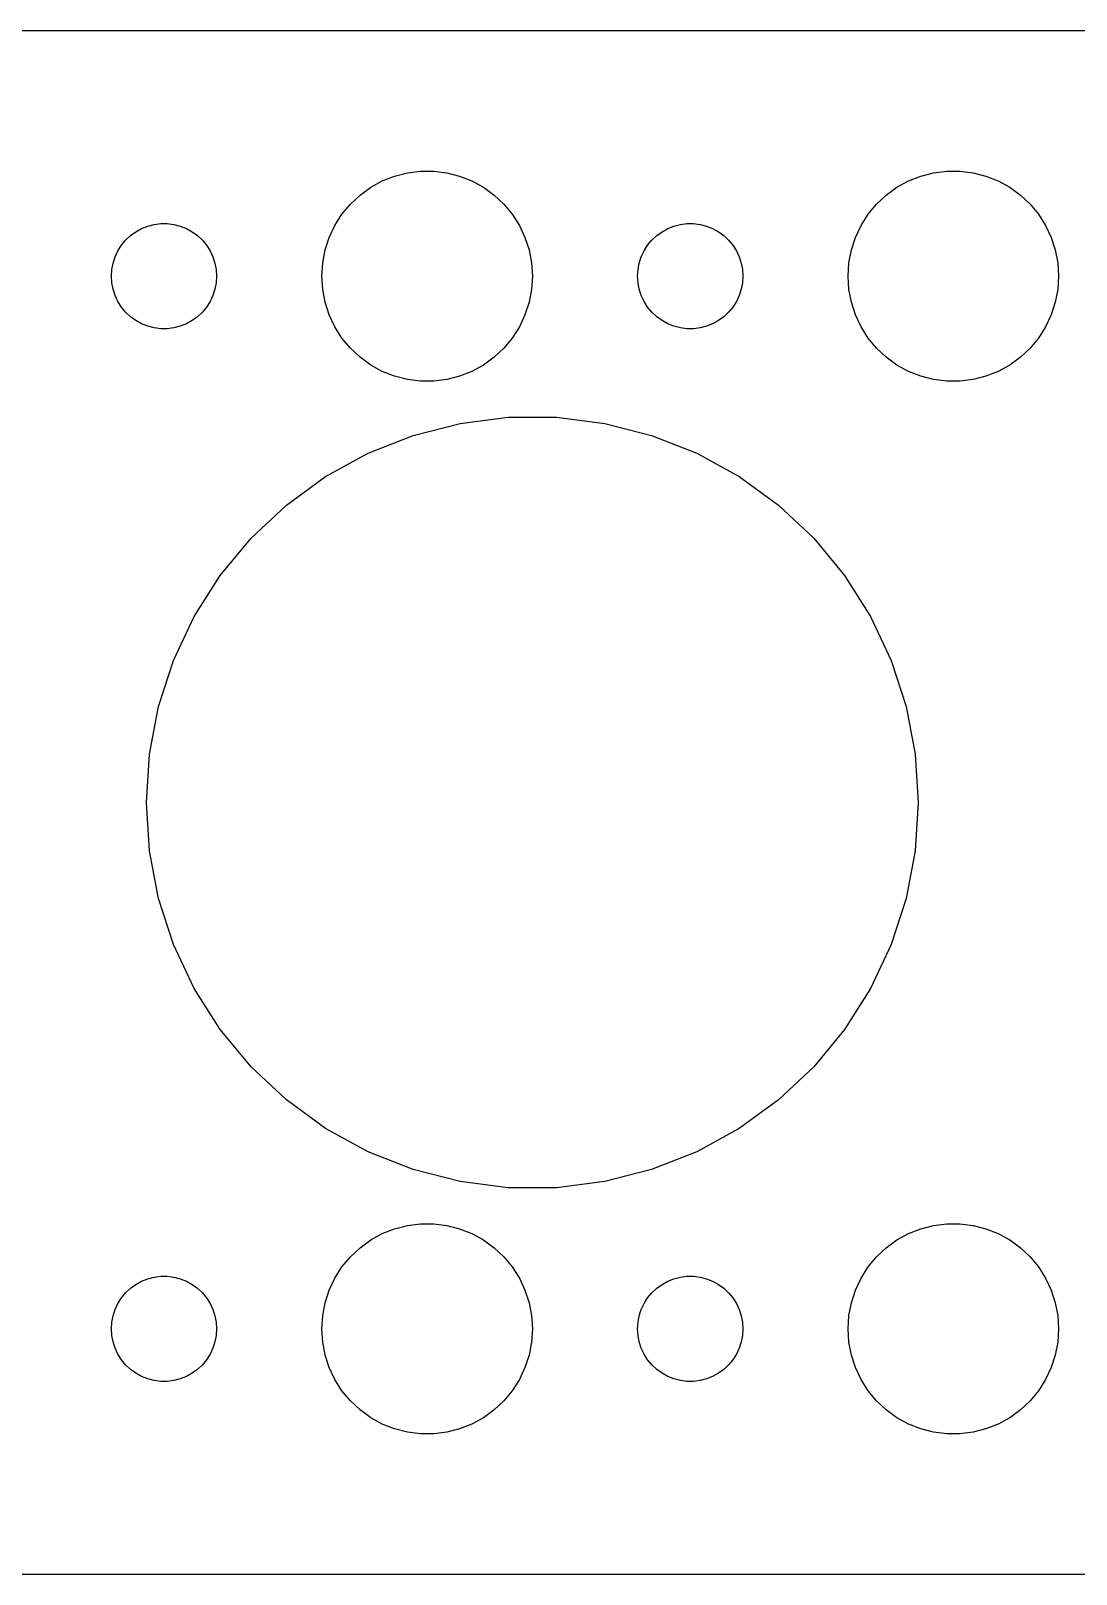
# Model space of a CAD drawing. Header units: metres. Extents: x -82 to 82, y 32 to 76.
# Drawn here: x -41.3 to -11.5, y 32.01 to 75.99 of the extents above; entities that cross this region are included whole.
import ezdxf

# ---------------------------------------------------------------- set-up
doc = ezdxf.new("R2010")
doc.units = ezdxf.units.M

msp = doc.modelspace()

# ---------------------------------------------------------------- linework, layer by layer
for p, q in [((77.3139, 75.9901), (-77.3139, 75.9901)), ((-31.6075, 71.533), (-31.2773, 71.7145)), ((-31.2773, 71.7145), (-30.927, 71.8532)), ((-30.927, 71.8532), (-30.5621, 71.9469)), ((-30.5621, 71.9469), (-30.1884, 71.9941)), ((-30.1884, 71.9941), (-29.8116, 71.9941)), ((-29.8116, 71.9941), (-29.4379, 71.9469)), ((-29.4379, 71.9469), (-29.0729, 71.8532)), ((-29.0729, 71.8532), (-28.7227, 71.7145)), ((-28.7227, 71.7145), (-28.3925, 71.533)), ((-16.6075, 71.533), (-16.2773, 71.7145)), ((-16.2773, 71.7145), (-15.927, 71.8532)), ((-15.927, 71.8532), (-15.5621, 71.9469)), ((-15.5621, 71.9469), (-15.1884, 71.9941)), ((-15.1884, 71.9941), (-14.8116, 71.9941)), ((-14.8116, 71.9941), (-14.4379, 71.9469)), ((-14.4379, 71.9469), (-14.0729, 71.8532)), ((-14.0729, 71.8532), (-13.7227, 71.7145)), ((-13.7227, 71.7145), (-13.3925, 71.533)), ((-32.1869, 71.0536), (-31.9123, 71.3115)), ((-31.9123, 71.3115), (-31.6075, 71.533)), ((-28.3925, 71.533), (-28.0877, 71.3115)), ((-28.0877, 71.3115), (-27.8131, 71.0536)), ((-17.1869, 71.0536), (-16.9123, 71.3115)), ((-16.9123, 71.3115), (-16.6075, 71.533)), ((-13.3925, 71.533), (-13.0877, 71.3115)), ((-13.0877, 71.3115), (-12.8131, 71.0536)), ((-32.427, 70.7634), (-32.1869, 71.0536)), ((-27.8131, 71.0536), (-27.5729, 70.7634)), ((-17.427, 70.7634), (-17.1869, 71.0536)), ((-12.8131, 71.0536), (-12.5729, 70.7634)), ((-38.1387, 70.3572), (-37.9635, 70.4266)), ((-37.9635, 70.4266), (-37.7811, 70.4734)), ((-37.7811, 70.4734), (-37.5942, 70.497)), ((-37.5942, 70.497), (-37.4058, 70.497)), ((-37.4058, 70.497), (-37.2189, 70.4734)), ((-37.2189, 70.4734), (-37.0365, 70.4266)), ((-37.0365, 70.4266), (-36.8613, 70.3572)), ((-32.7893, 70.1044), (-32.6289, 70.4453)), ((-32.6289, 70.4453), (-32.427, 70.7634)), ((-27.5729, 70.7634), (-27.3711, 70.4453)), ((-27.3711, 70.4453), (-27.2107, 70.1044)), ((-23.1387, 70.3572), (-22.9635, 70.4266)), ((-22.9635, 70.4266), (-22.7811, 70.4734)), ((-22.7811, 70.4734), (-22.5942, 70.497)), ((-22.5942, 70.497), (-22.4058, 70.497)), ((-22.4058, 70.497), (-22.2189, 70.4734)), ((-22.2189, 70.4734), (-22.0365, 70.4266)), ((-22.0365, 70.4266), (-21.8613, 70.3572)), ((-17.7893, 70.1044), (-17.6289, 70.4453)), ((-17.6289, 70.4453), (-17.427, 70.7634)), ((-12.5729, 70.7634), (-12.3711, 70.4453)), ((-12.3711, 70.4453), (-12.2107, 70.1044)), ((-38.7135, 69.8817), (-38.5934, 70.0268)), ((-38.5934, 70.0268), (-38.4561, 70.1558)), ((-38.4561, 70.1558), (-38.3037, 70.2665)), ((-38.3037, 70.2665), (-38.1387, 70.3572)), ((-36.8613, 70.3572), (-36.6963, 70.2665)), ((-36.6963, 70.2665), (-36.5439, 70.1558)), ((-36.5439, 70.1558), (-36.4065, 70.0268)), ((-36.4065, 70.0268), (-36.2865, 69.8817)), ((-32.9057, 69.7461), (-32.7893, 70.1044)), ((-27.2107, 70.1044), (-27.0942, 69.7461)), ((-23.7135, 69.8817), (-23.5934, 70.0268)), ((-23.5934, 70.0268), (-23.4561, 70.1558)), ((-23.4561, 70.1558), (-23.3037, 70.2665)), ((-23.3037, 70.2665), (-23.1387, 70.3572)), ((-21.8613, 70.3572), (-21.6963, 70.2665)), ((-21.6963, 70.2665), (-21.5439, 70.1558)), ((-21.5439, 70.1558), (-21.4065, 70.0268)), ((-21.4065, 70.0268), (-21.2865, 69.8817)), ((-17.9057, 69.7461), (-17.7893, 70.1044)), ((-12.2107, 70.1044), (-12.0942, 69.7461)), ((-38.9529, 69.373), (-38.8947, 69.5522)), ((-38.8947, 69.5522), (-38.8145, 69.7226)), ((-38.8145, 69.7226), (-38.7135, 69.8817)), ((-36.2865, 69.8817), (-36.1855, 69.7226)), ((-36.1855, 69.7226), (-36.1053, 69.5522)), ((-36.1053, 69.5522), (-36.0471, 69.373)), ((-32.9763, 69.376), (-32.9057, 69.7461)), ((-27.0942, 69.7461), (-27.0237, 69.376)), ((-23.9529, 69.373), (-23.8947, 69.5522)), ((-23.8947, 69.5522), (-23.8145, 69.7226)), ((-23.8145, 69.7226), (-23.7135, 69.8817)), ((-21.2865, 69.8817), (-21.1855, 69.7226)), ((-21.1855, 69.7226), (-21.1053, 69.5522)), ((-21.1053, 69.5522), (-21.0471, 69.373)), ((-17.9763, 69.376), (-17.9057, 69.7461)), ((-12.0942, 69.7461), (-12.0237, 69.376)), ((-39, 69), (-38.9882, 69.188)), ((-38.9882, 69.188), (-38.9529, 69.373)), ((-36.0471, 69.373), (-36.0118, 69.188)), ((-36.0118, 69.188), (-36, 69)), ((-33, 69), (-32.9763, 69.376)), ((-27.0237, 69.376), (-27, 69)), ((-24, 69), (-23.9882, 69.188)), ((-23.9882, 69.188), (-23.9529, 69.373)), ((-21.0471, 69.373), (-21.0118, 69.188)), ((-21.0118, 69.188), (-21, 69)), ((-18, 69), (-17.9763, 69.376)), ((-12.0237, 69.376), (-12, 69)), ((-38.9882, 68.812), (-39, 69)), ((-38.9529, 68.627), (-38.9882, 68.812)), ((-38.8947, 68.4478), (-38.9529, 68.627)), ((-36.0471, 68.627), (-36.1053, 68.4478)), ((-36.0118, 68.812), (-36.0471, 68.627)), ((-36, 69), (-36.0118, 68.812)), ((-32.9763, 68.624), (-33, 69)), ((-32.9057, 68.2539), (-32.9763, 68.624)), ((-27.0237, 68.624), (-27.0942, 68.2539)), ((-27, 69), (-27.0237, 68.624)), ((-23.9882, 68.812), (-24, 69)), ((-23.9529, 68.627), (-23.9882, 68.812)), ((-23.8947, 68.4478), (-23.9529, 68.627)), ((-21.0471, 68.627), (-21.1053, 68.4478)), ((-21.0118, 68.812), (-21.0471, 68.627)), ((-21, 69), (-21.0118, 68.812)), ((-17.9763, 68.624), (-18, 69)), ((-17.9057, 68.2539), (-17.9763, 68.624)), ((-12.0237, 68.624), (-12.0942, 68.2539)), ((-12, 69), (-12.0237, 68.624)), ((-38.8145, 68.2774), (-38.8947, 68.4478)), ((-38.7135, 68.1183), (-38.8145, 68.2774)), ((-36.1855, 68.2774), (-36.2865, 68.1183)), ((-36.1053, 68.4478), (-36.1855, 68.2774)), ((-32.7893, 67.8956), (-32.9057, 68.2539)), ((-27.0942, 68.2539), (-27.2107, 67.8956)), ((-23.8145, 68.2774), (-23.8947, 68.4478)), ((-23.7135, 68.1183), (-23.8145, 68.2774)), ((-21.1855, 68.2774), (-21.2865, 68.1183)), ((-21.1053, 68.4478), (-21.1855, 68.2774)), ((-17.7893, 67.8956), (-17.9057, 68.2539)), ((-12.0942, 68.2539), (-12.2107, 67.8956)), ((-38.5934, 67.9732), (-38.7135, 68.1183)), ((-38.4561, 67.8442), (-38.5934, 67.9732)), ((-38.3037, 67.7335), (-38.4561, 67.8442)), ((-38.1387, 67.6427), (-38.3037, 67.7335)), ((-36.6963, 67.7335), (-36.8613, 67.6427)), ((-36.5439, 67.8442), (-36.6963, 67.7335)), ((-36.4065, 67.9732), (-36.5439, 67.8442)), ((-36.2865, 68.1183), (-36.4065, 67.9732)), ((-32.6289, 67.5547), (-32.7893, 67.8956)), ((-27.2107, 67.8956), (-27.3711, 67.5547)), ((-23.5934, 67.9732), (-23.7135, 68.1183)), ((-23.4561, 67.8442), (-23.5934, 67.9732)), ((-23.3037, 67.7335), (-23.4561, 67.8442)), ((-23.1387, 67.6427), (-23.3037, 67.7335)), ((-21.6963, 67.7335), (-21.8613, 67.6427)), ((-21.5439, 67.8442), (-21.6963, 67.7335)), ((-21.4065, 67.9732), (-21.5439, 67.8442)), ((-21.2865, 68.1183), (-21.4065, 67.9732)), ((-17.6289, 67.5547), (-17.7893, 67.8956)), ((-12.2107, 67.8956), (-12.3711, 67.5547)), ((-37.9635, 67.5734), (-38.1387, 67.6427)), ((-37.7811, 67.5266), (-37.9635, 67.5734)), ((-37.5942, 67.5029), (-37.7811, 67.5266)), ((-37.4058, 67.5029), (-37.5942, 67.5029)), ((-37.2189, 67.5266), (-37.4058, 67.5029)), ((-37.0365, 67.5734), (-37.2189, 67.5266)), ((-36.8613, 67.6427), (-37.0365, 67.5734)), ((-32.427, 67.2366), (-32.6289, 67.5547)), ((-27.3711, 67.5547), (-27.5729, 67.2366)), ((-22.9635, 67.5734), (-23.1387, 67.6427)), ((-22.7811, 67.5266), (-22.9635, 67.5734)), ((-22.5942, 67.5029), (-22.7811, 67.5266)), ((-22.4058, 67.5029), (-22.5942, 67.5029)), ((-22.2189, 67.5266), (-22.4058, 67.5029)), ((-22.0365, 67.5734), (-22.2189, 67.5266)), ((-21.8613, 67.6427), (-22.0365, 67.5734)), ((-17.427, 67.2366), (-17.6289, 67.5547)), ((-12.3711, 67.5547), (-12.5729, 67.2366)), ((-32.1869, 66.9464), (-32.427, 67.2366)), ((-31.9123, 66.6884), (-32.1869, 66.9464)), ((-27.8131, 66.9464), (-28.0877, 66.6884)), ((-27.5729, 67.2366), (-27.8131, 66.9464)), ((-17.1869, 66.9464), (-17.427, 67.2366)), ((-16.9123, 66.6884), (-17.1869, 66.9464)), ((-12.8131, 66.9464), (-13.0877, 66.6884)), ((-12.5729, 67.2366), (-12.8131, 66.9464)), ((-31.6075, 66.467), (-31.9123, 66.6884)), ((-31.2773, 66.2855), (-31.6075, 66.467)), ((-28.3925, 66.467), (-28.7227, 66.2855)), ((-28.0877, 66.6884), (-28.3925, 66.467)), ((-16.6075, 66.467), (-16.9123, 66.6884)), ((-16.2773, 66.2855), (-16.6075, 66.467)), ((-13.3925, 66.467), (-13.7227, 66.2855)), ((-13.0877, 66.6884), (-13.3925, 66.467)), ((-30.927, 66.1468), (-31.2773, 66.2855)), ((-30.5621, 66.0531), (-30.927, 66.1468)), ((-30.1884, 66.0059), (-30.5621, 66.0531)), ((-29.8116, 66.0059), (-30.1884, 66.0059)), ((-29.4379, 66.0531), (-29.8116, 66.0059)), ((-29.0729, 66.1468), (-29.4379, 66.0531)), ((-28.7227, 66.2855), (-29.0729, 66.1468)), ((-15.927, 66.1468), (-16.2773, 66.2855)), ((-15.5621, 66.0531), (-15.927, 66.1468)), ((-15.1884, 66.0059), (-15.5621, 66.0531)), ((-14.8116, 66.0059), (-15.1884, 66.0059)), ((-14.4379, 66.0531), (-14.8116, 66.0059)), ((-14.0729, 66.1468), (-14.4379, 66.0531)), ((-13.7227, 66.2855), (-14.0729, 66.1468)), ((-30.3992, 64.4616), (-29.0612, 64.8051)), ((-29.0612, 64.8051), (-27.6907, 64.9783)), ((-27.6907, 64.9783), (-26.3093, 64.9783)), ((-26.3093, 64.9783), (-24.9388, 64.8051)), ((-24.9388, 64.8051), (-23.6008, 64.4616)), ((-31.6836, 63.9531), (-30.3992, 64.4616)), ((-23.6008, 64.4616), (-22.3164, 63.9531)), ((-32.8941, 63.2876), (-31.6836, 63.9531)), ((-22.3164, 63.9531), (-21.1059, 63.2876)), ((-34.0117, 62.4756), (-32.8941, 63.2876)), ((-21.1059, 63.2876), (-19.9883, 62.4756)), ((-35.0186, 61.53), (-34.0117, 62.4756)), ((-19.9883, 62.4756), (-18.9813, 61.53)), ((-35.8992, 60.4656), (-35.0186, 61.53)), ((-18.9813, 61.53), (-18.1008, 60.4656)), ((-36.6394, 59.2993), (-35.8992, 60.4656)), ((-18.1008, 60.4656), (-17.3606, 59.2993)), ((-37.2275, 58.0494), (-36.6394, 59.2993)), ((-17.3606, 59.2993), (-16.7724, 58.0494)), ((-37.6544, 56.7356), (-37.2275, 58.0494)), ((-16.7724, 58.0494), (-16.3456, 56.7356)), ((-37.9133, 55.3787), (-37.6544, 56.7356)), ((-16.3456, 56.7356), (-16.0867, 55.3787)), ((-38, 54), (-37.9133, 55.3787)), ((-16.0867, 55.3787), (-16, 54)), ((-37.9133, 52.6213), (-38, 54)), ((-16, 54), (-16.0867, 52.6213)), ((-37.6544, 51.2644), (-37.9133, 52.6213)), ((-16.0867, 52.6213), (-16.3456, 51.2644)), ((-37.2275, 49.9506), (-37.6544, 51.2644)), ((-16.3456, 51.2644), (-16.7724, 49.9506)), ((-36.6394, 48.7007), (-37.2275, 49.9506)), ((-16.7724, 49.9506), (-17.3606, 48.7007)), ((-35.8992, 47.5344), (-36.6394, 48.7007)), ((-17.3606, 48.7007), (-18.1008, 47.5344)), ((-35.0186, 46.47), (-35.8992, 47.5344)), ((-18.1008, 47.5344), (-18.9813, 46.47)), ((-34.0117, 45.5244), (-35.0186, 46.47)), ((-18.9813, 46.47), (-19.9883, 45.5244)), ((-32.8941, 44.7124), (-34.0117, 45.5244)), ((-19.9883, 45.5244), (-21.1059, 44.7124)), ((-31.6836, 44.0469), (-32.8941, 44.7124)), ((-21.1059, 44.7124), (-22.3164, 44.0469)), ((-30.3992, 43.5384), (-31.6836, 44.0469)), ((-22.3164, 44.0469), (-23.6008, 43.5384)), ((-29.0612, 43.1949), (-30.3992, 43.5384)), ((-27.6907, 43.0217), (-29.0612, 43.1949)), ((-24.9388, 43.1949), (-26.3093, 43.0217)), ((-23.6008, 43.5384), (-24.9388, 43.1949)), ((-26.3093, 43.0217), (-27.6907, 43.0217)), ((-31.2773, 41.7145), (-30.927, 41.8532)), ((-30.927, 41.8532), (-30.5621, 41.9469)), ((-30.5621, 41.9469), (-30.1884, 41.9941)), ((-30.1884, 41.9941), (-29.8116, 41.9941)), ((-29.8116, 41.9941), (-29.4379, 41.9469)), ((-29.4379, 41.9469), (-29.0729, 41.8532)), ((-29.0729, 41.8532), (-28.7227, 41.7145)), ((-16.2773, 41.7145), (-15.927, 41.8532)), ((-15.927, 41.8532), (-15.5621, 41.9469)), ((-15.5621, 41.9469), (-15.1884, 41.9941)), ((-15.1884, 41.9941), (-14.8116, 41.9941)), ((-14.8116, 41.9941), (-14.4379, 41.9469)), ((-14.4379, 41.9469), (-14.0729, 41.8532)), ((-14.0729, 41.8532), (-13.7227, 41.7145)), ((-31.9123, 41.3116), (-31.6075, 41.533)), ((-31.6075, 41.533), (-31.2773, 41.7145)), ((-28.7227, 41.7145), (-28.3925, 41.533)), ((-28.3925, 41.533), (-28.0877, 41.3116)), ((-16.9123, 41.3116), (-16.6075, 41.533)), ((-16.6075, 41.533), (-16.2773, 41.7145)), ((-13.7227, 41.7145), (-13.3925, 41.533)), ((-13.3925, 41.533), (-13.0877, 41.3116)), ((-32.427, 40.7634), (-32.1869, 41.0536)), ((-32.1869, 41.0536), (-31.9123, 41.3116)), ((-28.0877, 41.3116), (-27.8131, 41.0536)), ((-27.8131, 41.0536), (-27.5729, 40.7634)), ((-17.427, 40.7634), (-17.1869, 41.0536)), ((-17.1869, 41.0536), (-16.9123, 41.3116)), ((-13.0877, 41.3116), (-12.8131, 41.0536)), ((-12.8131, 41.0536), (-12.5729, 40.7634)), ((-37.9635, 40.4266), (-37.7811, 40.4734)), ((-37.7811, 40.4734), (-37.5942, 40.4971)), ((-37.5942, 40.4971), (-37.4058, 40.4971)), ((-37.4058, 40.4971), (-37.2189, 40.4734)), ((-37.2189, 40.4734), (-37.0365, 40.4266)), ((-32.6289, 40.4453), (-32.427, 40.7634)), ((-27.5729, 40.7634), (-27.3711, 40.4453)), ((-22.9635, 40.4266), (-22.7811, 40.4734)), ((-22.7811, 40.4734), (-22.5942, 40.4971)), ((-22.5942, 40.4971), (-22.4058, 40.4971)), ((-22.4058, 40.4971), (-22.2189, 40.4734)), ((-22.2189, 40.4734), (-22.0365, 40.4266)), ((-17.6289, 40.4453), (-17.427, 40.7634)), ((-12.5729, 40.7634), (-12.3711, 40.4453)), ((-38.7135, 39.8817), (-38.5934, 40.0268)), ((-38.5934, 40.0268), (-38.4561, 40.1558)), ((-38.4561, 40.1558), (-38.3037, 40.2665)), ((-38.3037, 40.2665), (-38.1387, 40.3573)), ((-38.1387, 40.3573), (-37.9635, 40.4266)), ((-37.0365, 40.4266), (-36.8613, 40.3573)), ((-36.8613, 40.3573), (-36.6963, 40.2665)), ((-36.6963, 40.2665), (-36.5439, 40.1558)), ((-36.5439, 40.1558), (-36.4065, 40.0268)), ((-36.4065, 40.0268), (-36.2865, 39.8817)), ((-32.9057, 39.7461), (-32.7893, 40.1044)), ((-32.7893, 40.1044), (-32.6289, 40.4453)), ((-27.3711, 40.4453), (-27.2107, 40.1044)), ((-27.2107, 40.1044), (-27.0942, 39.7461)), ((-23.7135, 39.8817), (-23.5934, 40.0268)), ((-23.5934, 40.0268), (-23.4561, 40.1558)), ((-23.4561, 40.1558), (-23.3037, 40.2665)), ((-23.3037, 40.2665), (-23.1387, 40.3573)), ((-23.1387, 40.3573), (-22.9635, 40.4266)), ((-22.0365, 40.4266), (-21.8613, 40.3573)), ((-21.8613, 40.3573), (-21.6963, 40.2665)), ((-21.6963, 40.2665), (-21.5439, 40.1558)), ((-21.5439, 40.1558), (-21.4065, 40.0268)), ((-21.4065, 40.0268), (-21.2865, 39.8817)), ((-17.9057, 39.7461), (-17.7893, 40.1044)), ((-17.7893, 40.1044), (-17.6289, 40.4453)), ((-12.3711, 40.4453), (-12.2107, 40.1044)), ((-12.2107, 40.1044), (-12.0942, 39.7461)), ((-38.8947, 39.5522), (-38.8145, 39.7226)), ((-38.8145, 39.7226), (-38.7135, 39.8817)), ((-36.2865, 39.8817), (-36.1855, 39.7226)), ((-36.1855, 39.7226), (-36.1053, 39.5522)), ((-32.9763, 39.376), (-32.9057, 39.7461)), ((-27.0942, 39.7461), (-27.0237, 39.376)), ((-23.8947, 39.5522), (-23.8145, 39.7226)), ((-23.8145, 39.7226), (-23.7135, 39.8817)), ((-21.2865, 39.8817), (-21.1855, 39.7226)), ((-21.1855, 39.7226), (-21.1053, 39.5522)), ((-17.9763, 39.376), (-17.9057, 39.7461)), ((-12.0942, 39.7461), (-12.0237, 39.376)), ((-39, 39), (-38.9882, 39.188)), ((-38.9882, 39.188), (-38.9529, 39.373)), ((-38.9529, 39.373), (-38.8947, 39.5522)), ((-36.1053, 39.5522), (-36.0471, 39.373)), ((-36.0471, 39.373), (-36.0118, 39.188)), ((-36.0118, 39.188), (-36, 39)), ((-33, 39), (-32.9763, 39.376)), ((-27.0237, 39.376), (-27, 39)), ((-24, 39), (-23.9882, 39.188)), ((-23.9882, 39.188), (-23.9529, 39.373)), ((-23.9529, 39.373), (-23.8947, 39.5522)), ((-21.1053, 39.5522), (-21.0471, 39.373)), ((-21.0471, 39.373), (-21.0118, 39.188)), ((-21.0118, 39.188), (-21, 39)), ((-18, 39), (-17.9763, 39.376)), ((-12.0237, 39.376), (-12, 39)), ((-38.9882, 38.812), (-39, 39)), ((-38.9529, 38.627), (-38.9882, 38.812)), ((-36.0118, 38.812), (-36.0471, 38.627)), ((-36, 39), (-36.0118, 38.812)), ((-32.9763, 38.624), (-33, 39)), ((-27, 39), (-27.0237, 38.624)), ((-23.9882, 38.812), (-24, 39)), ((-23.9529, 38.627), (-23.9882, 38.812)), ((-21.0118, 38.812), (-21.0471, 38.627)), ((-21, 39), (-21.0118, 38.812)), ((-17.9763, 38.624), (-18, 39)), ((-12, 39), (-12.0237, 38.624)), ((-38.8947, 38.4478), (-38.9529, 38.627)), ((-38.8145, 38.2774), (-38.8947, 38.4478)), ((-38.7135, 38.1183), (-38.8145, 38.2774)), ((-36.1855, 38.2774), (-36.2865, 38.1183)), ((-36.1053, 38.4478), (-36.1855, 38.2774)), ((-36.0471, 38.627), (-36.1053, 38.4478)), ((-32.9057, 38.2539), (-32.9763, 38.624)), ((-27.0237, 38.624), (-27.0942, 38.2539)), ((-23.8947, 38.4478), (-23.9529, 38.627)), ((-23.8145, 38.2774), (-23.8947, 38.4478)), ((-23.7135, 38.1183), (-23.8145, 38.2774)), ((-21.1855, 38.2774), (-21.2865, 38.1183)), ((-21.1053, 38.4478), (-21.1855, 38.2774)), ((-21.0471, 38.627), (-21.1053, 38.4478)), ((-17.9057, 38.2539), (-17.9763, 38.624)), ((-12.0237, 38.624), (-12.0942, 38.2539)), ((-38.5934, 37.9732), (-38.7135, 38.1183)), ((-38.4561, 37.8442), (-38.5934, 37.9732)), ((-38.3037, 37.7335), (-38.4561, 37.8442)), ((-36.5439, 37.8442), (-36.6963, 37.7335)), ((-36.4065, 37.9732), (-36.5439, 37.8442)), ((-36.2865, 38.1183), (-36.4065, 37.9732)), ((-32.7893, 37.8956), (-32.9057, 38.2539)), ((-32.6289, 37.5547), (-32.7893, 37.8956)), ((-27.2107, 37.8956), (-27.3711, 37.5547)), ((-27.0942, 38.2539), (-27.2107, 37.8956)), ((-23.5934, 37.9732), (-23.7135, 38.1183)), ((-23.4561, 37.8442), (-23.5934, 37.9732)), ((-23.3037, 37.7335), (-23.4561, 37.8442)), ((-21.5439, 37.8442), (-21.6963, 37.7335)), ((-21.4065, 37.9732), (-21.5439, 37.8442)), ((-21.2865, 38.1183), (-21.4065, 37.9732)), ((-17.7893, 37.8956), (-17.9057, 38.2539)), ((-17.6289, 37.5547), (-17.7893, 37.8956)), ((-12.2107, 37.8956), (-12.3711, 37.5547)), ((-12.0942, 38.2539), (-12.2107, 37.8956)), ((-38.1387, 37.6428), (-38.3037, 37.7335)), ((-37.9635, 37.5734), (-38.1387, 37.6428)), ((-37.7811, 37.5266), (-37.9635, 37.5734)), ((-37.5942, 37.503), (-37.7811, 37.5266)), ((-37.4058, 37.503), (-37.5942, 37.503)), ((-37.2189, 37.5266), (-37.4058, 37.503)), ((-37.0365, 37.5734), (-37.2189, 37.5266)), ((-36.8613, 37.6428), (-37.0365, 37.5734)), ((-36.6963, 37.7335), (-36.8613, 37.6428)), ((-32.427, 37.2366), (-32.6289, 37.5547)), ((-27.3711, 37.5547), (-27.5729, 37.2366)), ((-23.1387, 37.6428), (-23.3037, 37.7335)), ((-22.9635, 37.5734), (-23.1387, 37.6428)), ((-22.7811, 37.5266), (-22.9635, 37.5734)), ((-22.5942, 37.503), (-22.7811, 37.5266)), ((-22.4058, 37.503), (-22.5942, 37.503)), ((-22.2189, 37.5266), (-22.4058, 37.503)), ((-22.0365, 37.5734), (-22.2189, 37.5266)), ((-21.8613, 37.6428), (-22.0365, 37.5734)), ((-21.6963, 37.7335), (-21.8613, 37.6428)), ((-17.427, 37.2366), (-17.6289, 37.5547)), ((-12.3711, 37.5547), (-12.5729, 37.2366)), ((-32.1869, 36.9464), (-32.427, 37.2366)), ((-31.9123, 36.6885), (-32.1869, 36.9464)), ((-27.8131, 36.9464), (-28.0877, 36.6885)), ((-27.5729, 37.2366), (-27.8131, 36.9464)), ((-17.1869, 36.9464), (-17.427, 37.2366)), ((-16.9123, 36.6885), (-17.1869, 36.9464)), ((-12.8131, 36.9464), (-13.0877, 36.6885)), ((-12.5729, 37.2366), (-12.8131, 36.9464)), ((-31.6075, 36.467), (-31.9123, 36.6885)), ((-28.0877, 36.6885), (-28.3925, 36.467)), ((-16.6075, 36.467), (-16.9123, 36.6885)), ((-13.0877, 36.6885), (-13.3925, 36.467)), ((-31.2773, 36.2855), (-31.6075, 36.467)), ((-30.927, 36.1468), (-31.2773, 36.2855)), ((-30.5621, 36.0531), (-30.927, 36.1468)), ((-29.0729, 36.1468), (-29.4379, 36.0531)), ((-28.7227, 36.2855), (-29.0729, 36.1468)), ((-28.3925, 36.467), (-28.7227, 36.2855)), ((-16.2773, 36.2855), (-16.6075, 36.467)), ((-15.927, 36.1468), (-16.2773, 36.2855)), ((-15.5621, 36.0531), (-15.927, 36.1468)), ((-14.0729, 36.1468), (-14.4379, 36.0531)), ((-13.7227, 36.2855), (-14.0729, 36.1468)), ((-13.3925, 36.467), (-13.7227, 36.2855)), ((-30.1884, 36.0059), (-30.5621, 36.0531)), ((-29.8116, 36.0059), (-30.1884, 36.0059)), ((-29.4379, 36.0531), (-29.8116, 36.0059)), ((-15.1884, 36.0059), (-15.5621, 36.0531)), ((-14.8116, 36.0059), (-15.1884, 36.0059)), ((-14.4379, 36.0531), (-14.8116, 36.0059)), ((-77.3139, 32.0099), (77.3139, 32.0099))]:
    msp.add_line(p, q)

doc.saveas('drawing.dxf')
